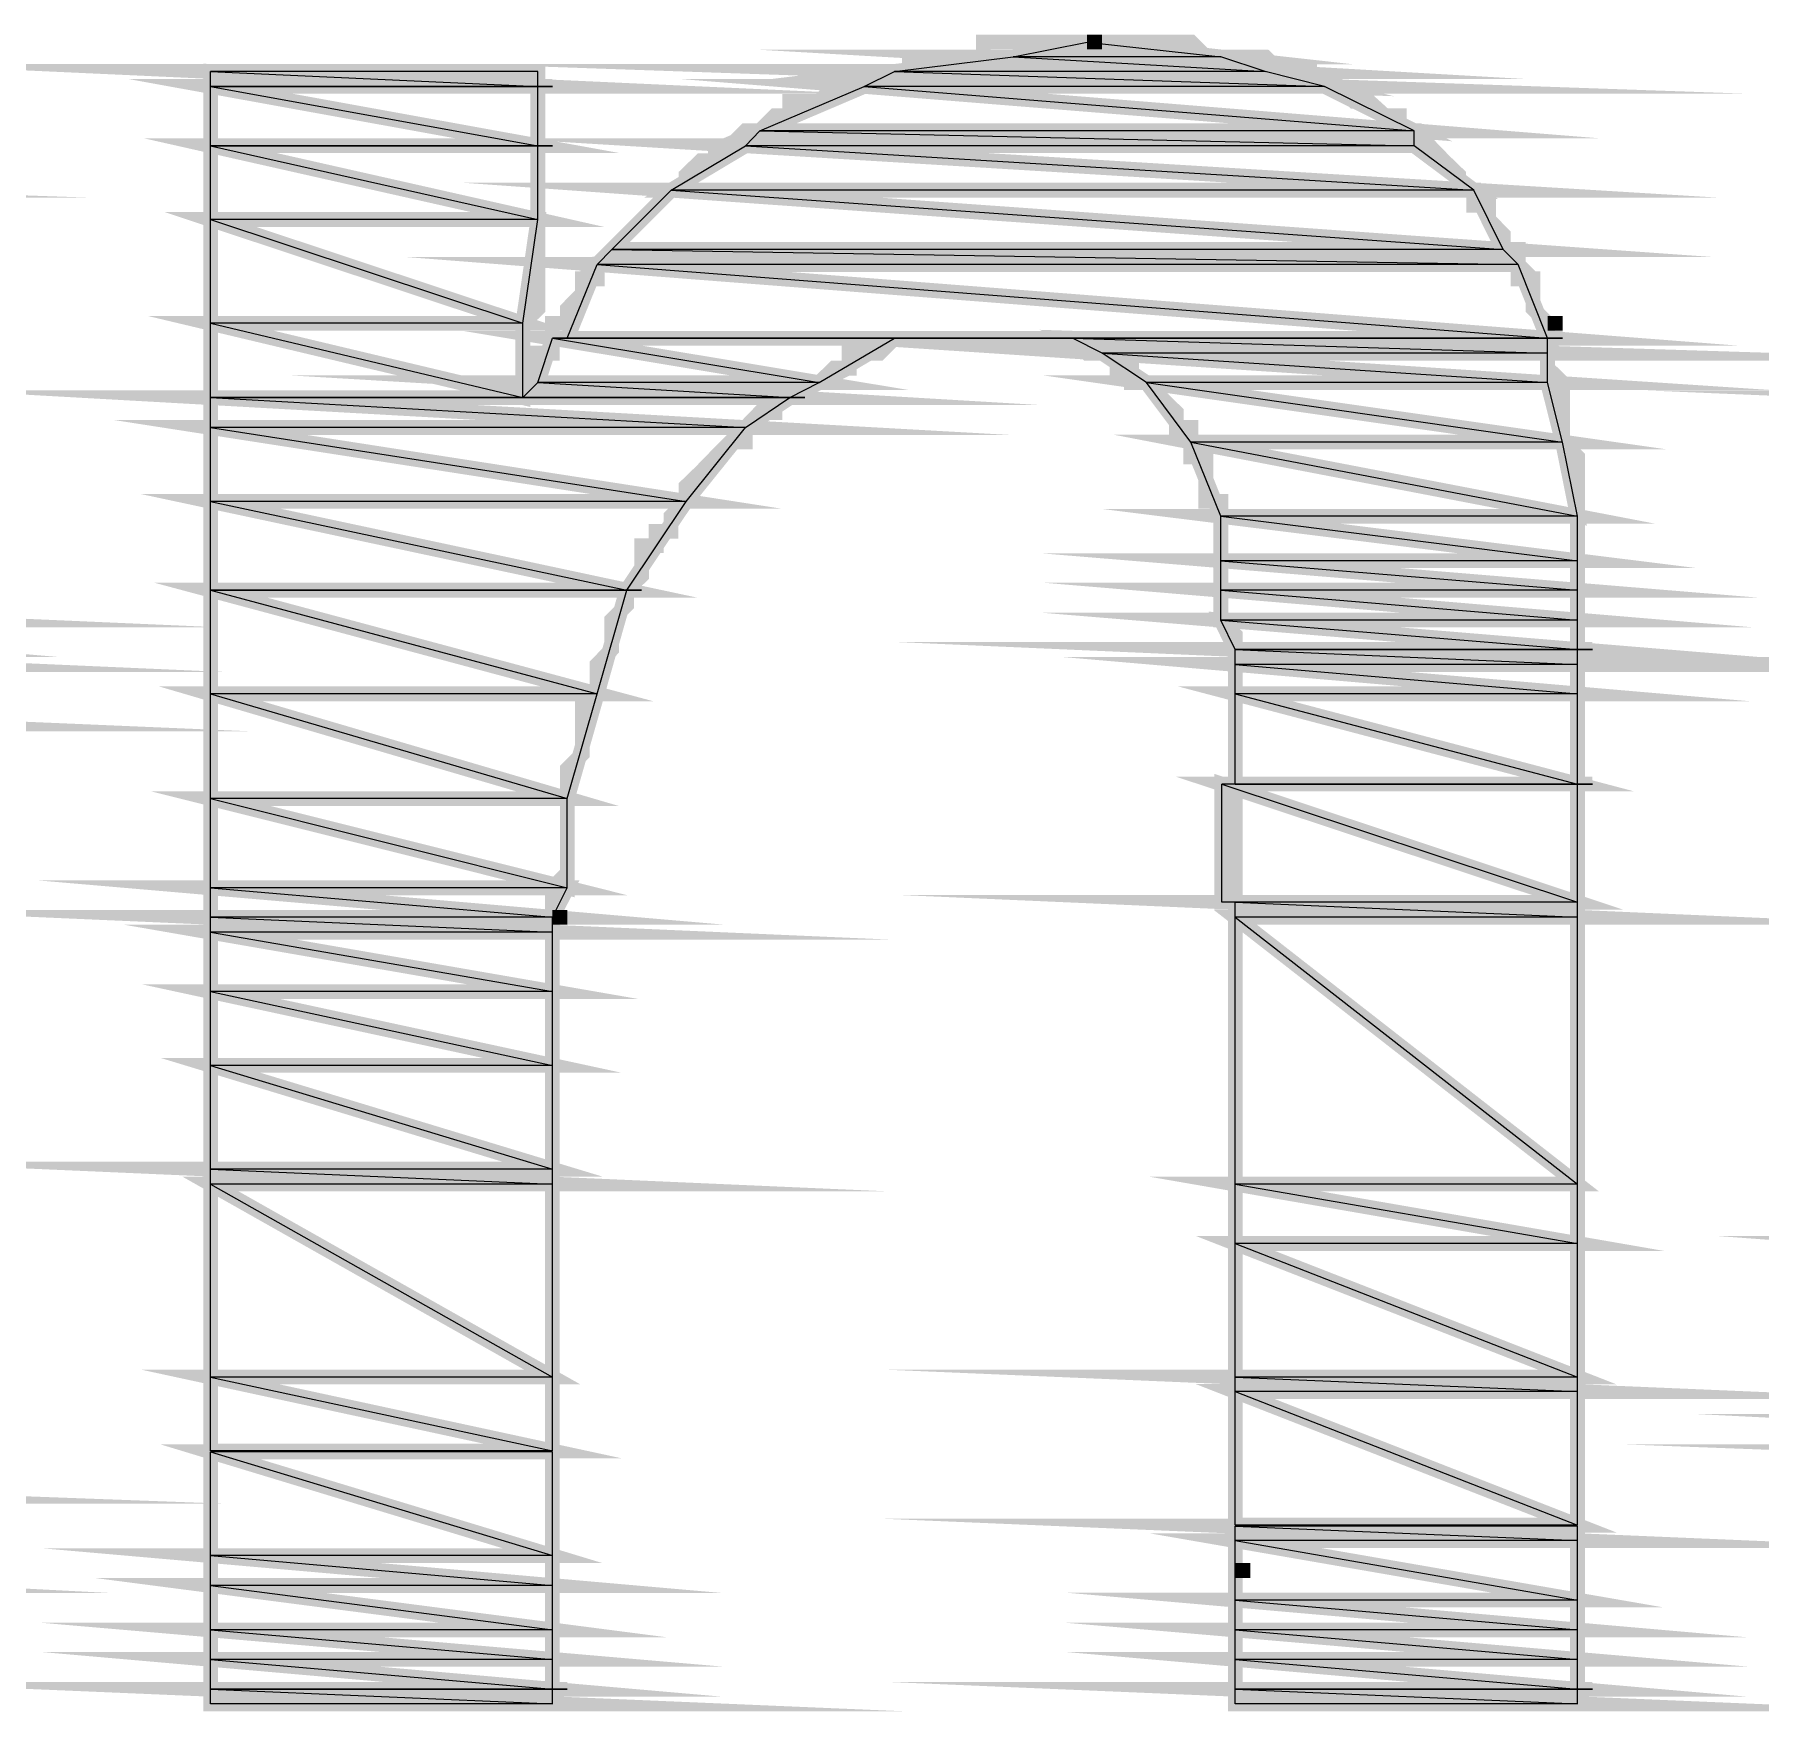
# Model space of a CAD drawing. Extents: x 0 to 210, y 0 to 297.
# Drawn here: x 19.939 to 24.867, y 17.351 to 22.14 of the extents above; entities that cross this region are included whole.
import ezdxf

# ---------------------------------------------------------------- set-up
doc = ezdxf.new("R2010")
doc.units = 0
doc.header["$MEASUREMENT"] = 0
doc.layers.add('C00-A5-DD', color=132, linetype='Continuous')

msp = doc.modelspace()

# ---------------------------------------------------------------- linework, layer by layer
at = {"layer": 'C00-A5-DD', "const_width": 0.04233}
for points in [[(22.9443, 22.1189), (22.903, 22.1189), (22.8603, 22.1189), (22.8176, 22.1189), (22.7748, 22.1189), (22.7335, 22.1189), (22.6908, 22.1189), (22.6481, 22.1189), (22.6481, 22.0762), (22.6053, 22.0762), (22.564, 22.0762), (22.5213, 22.0762), (22.4786, 22.0762), (22.4372, 22.0762), (22.4372, 22.0348), (22.3945, 22.0348), (22.3518, 22.0348), (22.3077, 22.0348), (22.3077, 21.9921), (22.265, 21.9921), (22.2222, 21.9921), (22.1795, 21.9494), (22.1382, 21.9494), (22.0955, 21.9494), (22.0955, 21.9081), (22.0527, 21.9081), (22.01, 21.8653), (21.9687, 21.8653), (21.926, 21.8226), (21.8833, 21.8226), (21.8833, 21.7799), (21.8419, 21.7799), (21.7992, 21.7386), (21.7992, 21.6958), (21.7565, 21.6958), (21.7138, 21.6531), (21.6724, 21.6118), (21.6297, 21.569), (21.587, 21.5263), (21.587, 21.4836), (21.5456, 21.4836), (21.5456, 21.4423), (21.5029, 21.4423), (21.5029, 21.3996), (21.4602, 21.3568), (21.4602, 21.3155), (21.4175, 21.3155), (21.4175, 21.2728), (21.4175, 21.2301), (21.3761, 21.2301), (21.3761, 21.1873), (21.3334, 21.146), (21.3334, 21.1033), (21.3334, 21.146), (21.3334, 21.1873), (21.3334, 21.2301), (21.3334, 21.2728), (21.3334, 21.3155), (21.3761, 21.3568), (21.3761, 21.3996), (21.3761, 21.4836), (21.3761, 21.5263), (21.3761, 21.569), (21.3761, 21.6118), (21.3761, 21.6531), (21.3761, 21.7386), (21.3761, 21.7799), (21.3761, 21.8226), (21.3761, 21.8653), (21.3761, 21.9081), (21.3761, 21.9494), (21.3761, 21.9921), (21.3761, 22.0348), (21.3334, 22.0348), (21.2907, 22.0348), (21.2494, 22.0348), (21.2066, 22.0348), (21.1639, 22.0348), (21.1212, 22.0348), (21.0798, 22.0348), (21.0371, 22.0348), (20.9944, 22.0348), (20.8221, 22.0348), (20.7808, 22.0348), (20.7381, 22.0348), (20.6954, 22.0348), (20.654, 22.0348), (20.6113, 22.0348), (20.5686, 22.0348), (20.5259, 22.0348), (20.4845, 22.0348), (20.4418, 22.0348), (20.4418, 21.9921), (20.4418, 21.9494), (20.4418, 21.9081), (20.4418, 21.8653), (20.4418, 21.8226), (20.4418, 21.7799), (20.4418, 21.7386), (20.4418, 21.6958), (20.4418, 21.6531), (20.4418, 21.6118), (20.4418, 21.569), (20.4418, 21.5263), (20.4418, 21.4836), (20.4418, 21.4423), (20.4418, 21.3996), (20.4418, 21.3568), (20.4418, 21.3155), (20.4418, 21.2728), (20.4418, 21.2301), (20.4418, 21.1873), (20.4418, 21.146), (20.4418, 21.1033), (20.4418, 21.0606), (20.4418, 21.0178), (20.4418, 20.9765), (20.4418, 20.9338), (20.4418, 20.8911), (20.4418, 20.8497), (20.4418, 20.807), (20.4418, 20.7643), (20.4418, 20.7216), (20.4418, 20.6802)], [(22.9443, 22.1189), (22.9871, 22.1189)], [(24.259, 21.3155), (24.2176, 21.3568), (24.2176, 21.3996), (24.2176, 21.4423), (24.1749, 21.4423), (24.1749, 21.4836), (24.1749, 21.5263), (24.1322, 21.5263), (24.1322, 21.569), (24.0909, 21.6118), (24.0909, 21.6531), (24.0482, 21.6531), (24.0482, 21.6958), (24.0054, 21.6958), (24.0054, 21.7386), (23.9627, 21.7799), (23.9214, 21.8226), (23.8786, 21.8226), (23.8786, 21.8653), (23.8359, 21.8653), (23.8359, 21.9081), (23.7946, 21.9081), (23.7491, 21.9494), (23.7064, 21.9494), (23.6637, 21.9921), (23.6223, 21.9921), (23.5796, 21.9921), (23.5796, 22.0348), (23.5369, 22.0348), (23.4956, 22.0348), (23.4528, 22.0762), (23.4101, 22.0762), (23.3674, 22.0762), (23.3261, 22.0762), (23.2833, 22.0762), (23.2406, 22.1189), (23.1993, 22.1189), (23.1565, 22.1189), (23.1138, 22.1189), (23.0711, 22.1189), (23.0298, 22.1189), (22.9871, 22.1189), (22.9443, 22.1189)], [(21.4175, 19.6191), (21.4175, 19.6619), (21.4175, 19.7032), (21.4602, 19.7459), (21.4602, 19.7886), (21.4602, 19.83), (21.4602, 19.8727), (21.4602, 19.9154), (21.4602, 19.9581), (21.4602, 19.9995), (21.4602, 20.0422), (21.5029, 20.0849), (21.5029, 20.1263), (21.5029, 20.1717), (21.5029, 20.2144), (21.5029, 20.2572), (21.5456, 20.2572), (21.5456, 20.2985), (21.5456, 20.3412), (21.587, 20.384), (21.587, 20.4253), (21.587, 20.468), (21.6297, 20.5107), (21.6297, 20.5534), (21.6724, 20.5948), (21.6724, 20.6375), (21.6724, 20.6802), (21.7138, 20.6802), (21.7138, 20.7216), (21.7565, 20.7216), (21.7565, 20.7643), (21.7992, 20.807), (21.7992, 20.8497), (21.8419, 20.8911), (21.8833, 20.9338), (21.926, 20.9765), (21.9687, 20.9765), (21.9687, 21.0178), (22.01, 21.0606), (22.0527, 21.0606), (22.0527, 21.1033), (22.0955, 21.1033), (22.0955, 21.146), (22.1382, 21.146), (22.1795, 21.146), (22.2222, 21.1873), (22.265, 21.1873), (22.265, 21.2301), (22.3077, 21.2301), (22.3518, 21.2301), (22.3945, 21.2728), (22.4372, 21.2728), (22.4786, 21.2728), (22.5213, 21.2728), (22.564, 21.2728), (22.6053, 21.2728), (22.6481, 21.2728), (22.6908, 21.2728), (22.7335, 21.2728), (22.7748, 21.2728), (22.8176, 21.2728), (22.8603, 21.2728), (22.903, 21.2728), (22.9443, 21.2301), (22.9871, 21.2301), (23.0298, 21.2301), (23.0298, 21.1873), (23.0711, 21.1873), (23.0711, 21.146), (23.1138, 21.146), (23.1565, 21.1033), (23.1993, 21.0606), (23.1993, 21.0178), (23.2406, 21.0178), (23.2406, 20.9765), (23.2406, 20.9338), (23.2833, 20.9338), (23.2833, 20.8911), (23.2833, 20.8497), (23.2833, 20.807), (23.3261, 20.807), (23.3261, 20.7643), (23.3261, 20.7216), (23.3261, 20.6802), (23.3261, 20.6375), (23.3261, 20.5948), (23.3261, 20.5534), (23.3261, 20.5107), (23.3261, 20.468), (23.3674, 20.4253), (23.3674, 20.384), (23.3674, 20.3412), (23.3674, 20.2985), (23.3674, 20.2572), (23.3674, 20.2144), (23.3674, 20.1717), (23.3674, 20.1263), (23.3674, 20.0849), (23.3674, 20.0422), (23.3674, 19.9995), (23.3674, 19.9581), (23.3674, 19.9154), (23.3674, 19.8727), (23.3674, 19.83), (23.3674, 19.7886), (23.3674, 19.7459), (23.3674, 19.7032), (23.3674, 19.6619), (23.3674, 19.6191), (23.3674, 19.5337), (23.3674, 19.4923), (23.3674, 19.4496), (23.3674, 19.4069), (23.3674, 19.3228), (23.3674, 19.2801), (23.3674, 19.2374), (23.3674, 19.1534), (23.3674, 19.1106), (23.3674, 18.9839), (23.3674, 18.8998), (23.3674, 18.7716), (23.3674, 18.6449), (23.3674, 18.6035), (23.3674, 18.5608), (23.3674, 18.4754), (23.3674, 18.434), (23.3674, 18.3913), (23.3674, 18.3486), (23.3674, 18.2645), (23.3674, 18.2218), (23.3674, 18.1791), (23.3674, 18.1378), (23.3674, 18.0923), (23.3674, 18.0496), (23.3674, 18.0082), (23.3674, 17.9655), (23.3674, 17.9228), (23.3674, 17.88), (23.3674, 17.8387), (23.3674, 17.796), (23.3674, 17.7533)], [(23.3674, 17.7533), (23.3674, 17.7105), (23.3674, 17.6692), (23.3674, 17.6265), (23.3674, 17.5838), (23.3674, 17.5424), (23.3674, 17.4997), (23.3674, 17.457), (23.3674, 17.4143), (23.3674, 17.3729), (23.4101, 17.3729), (23.4528, 17.3729), (23.4956, 17.3729), (23.5369, 17.3729), (23.5796, 17.3729), (23.6223, 17.3729), (23.6637, 17.3729), (23.7064, 17.3729), (23.7491, 17.3729), (23.7946, 17.3729), (23.8786, 17.3729), (23.9214, 17.3729), (23.9627, 17.3729), (24.0054, 17.3729), (24.0482, 17.3729), (24.0909, 17.3729), (24.1322, 17.3729), (24.1749, 17.3729), (24.2176, 17.3729), (24.259, 17.3729), (24.3017, 17.3729), (24.3444, 17.3729), (24.3444, 17.4143), (24.3444, 17.457), (24.3444, 17.4997), (24.3444, 17.5424), (24.3444, 17.5838), (24.3444, 17.6265), (24.3444, 17.6692), (24.3444, 17.7105), (24.3444, 17.7533), (24.3444, 17.796), (24.3444, 17.8387), (24.3444, 17.88), (24.3444, 17.9228), (24.3444, 17.9655), (24.3444, 18.0082), (24.3444, 18.0496), (24.3444, 18.0923), (24.3444, 18.1378), (24.3444, 18.1791), (24.3444, 18.2218), (24.3444, 18.3059), (24.3444, 18.3486), (24.3444, 18.3913), (24.3444, 18.4754), (24.3444, 18.5181), (24.3444, 18.6035), (24.3444, 18.6449), (24.3444, 18.6876), (24.3444, 18.7716), (24.3444, 18.8998), (24.3444, 19.1534), (24.3444, 19.2801), (24.3444, 19.3228), (24.3444, 19.3642), (24.3444, 19.4496), (24.3444, 19.4923), (24.3444, 19.5764), (24.3444, 19.6191), (24.3444, 19.6619), (24.3444, 19.7459), (24.3444, 19.7886), (24.3444, 19.83), (24.3444, 19.8727), (24.3444, 19.9154), (24.3444, 19.9581), (24.3444, 19.9995), (24.3444, 20.0422), (24.3444, 20.0849), (24.3444, 20.1263), (24.3444, 20.1717), (24.3444, 20.2144), (24.3444, 20.2572), (24.3444, 20.2985), (24.3444, 20.3412), (24.3444, 20.384), (24.3444, 20.4253), (24.3444, 20.468), (24.3444, 20.5107), (24.3444, 20.5534), (24.3444, 20.5948), (24.3444, 20.6375), (24.3444, 20.6802), (24.3444, 20.7216), (24.3444, 20.7643), (24.3444, 20.807), (24.3444, 20.8497), (24.3444, 20.8911), (24.3444, 20.9338), (24.3017, 20.9765), (24.3017, 21.0178), (24.3017, 21.0606), (24.3017, 21.1033), (24.3017, 21.146), (24.259, 21.1873), (24.259, 21.2301), (24.259, 21.2728), (24.259, 21.3155)], [(24.259, 21.3155), (24.3017, 21.3155)], [(20.4418, 20.6802), (20.4418, 20.6375), (20.4418, 20.5948), (20.4418, 20.5534), (20.4418, 20.5107), (20.4418, 20.4253), (20.4418, 20.3412), (20.4418, 20.2572), (20.4418, 20.1717), (20.4418, 20.0849), (20.4418, 19.9995), (20.4418, 19.9154), (20.4418, 19.7459), (20.4418, 19.5764), (20.4418, 19.4923), (20.4418, 19.4069), (20.4418, 19.2801), (20.4418, 19.1961), (20.4418, 19.1106), (20.4418, 19.0266), (20.4418, 18.9411), (20.4418, 18.8571), (20.4418, 18.8143), (20.4418, 18.7716), (20.4418, 18.7303), (20.4418, 18.6876), (20.4418, 18.6449), (20.4418, 18.6035), (20.4418, 18.5608), (20.4418, 18.5181), (20.4418, 18.4754), (20.4418, 18.434), (20.4418, 18.3913), (20.4418, 18.3486), (20.4418, 18.3059), (20.4418, 18.2645), (20.4418, 18.2218), (20.4418, 18.1791), (20.4418, 18.1378), (20.4418, 18.0923), (20.4418, 18.0496), (20.4418, 18.0082), (20.4418, 17.9655), (20.4418, 17.9228), (20.4418, 17.88), (20.4418, 17.8387), (20.4418, 17.796), (20.4418, 17.7533), (20.4418, 17.7105), (20.4418, 17.6692), (20.4418, 17.6265), (20.4418, 17.5838), (20.4418, 17.5424), (20.4418, 17.4997), (20.4418, 17.457), (20.4418, 17.4143), (20.4418, 17.3729), (20.4845, 17.3729), (20.5259, 17.3729), (20.5686, 17.3729), (20.6113, 17.3729), (20.654, 17.3729), (20.6954, 17.3729), (20.7381, 17.3729), (20.7808, 17.3729), (20.8221, 17.3729), (20.8649, 17.3729), (20.9103, 17.3729), (20.9944, 17.3729), (21.0371, 17.3729), (21.0798, 17.3729), (21.1212, 17.3729), (21.1639, 17.3729), (21.2066, 17.3729), (21.2494, 17.3729), (21.2907, 17.3729), (21.3334, 17.3729), (21.3761, 17.3729), (21.4175, 17.3729), (21.4175, 17.4143), (21.4175, 17.457), (21.4175, 17.4997), (21.4175, 17.5424), (21.4175, 17.5838), (21.4175, 17.6265), (21.4175, 17.6692), (21.4175, 17.7105), (21.4175, 17.7533), (21.4175, 17.796), (21.4175, 17.8387), (21.4175, 17.88), (21.4175, 17.9228), (21.4175, 17.9655), (21.4175, 18.0082), (21.4175, 18.0496), (21.4175, 18.0923), (21.4175, 18.1378), (21.4175, 18.1791), (21.4175, 18.2218), (21.4175, 18.2645), (21.4175, 18.3059), (21.4175, 18.3486), (21.4175, 18.434), (21.4175, 18.5181), (21.4175, 18.6035), (21.4175, 18.6876), (21.4175, 18.7303), (21.4175, 18.7716), (21.4175, 18.8143), (21.4175, 18.8571), (21.4175, 18.8998), (21.4175, 18.9411), (21.4175, 18.9839), (21.4175, 19.0266), (21.4175, 19.0679), (21.4175, 19.1106), (21.4175, 19.1534), (21.4175, 19.1961), (21.4175, 19.2374), (21.4175, 19.2801), (21.4175, 19.3228), (21.4175, 19.3642), (21.4175, 19.4069), (21.4175, 19.4496), (21.4175, 19.4923), (21.4175, 19.5337), (21.4175, 19.5764), (21.4175, 19.6191)], [(21.4175, 19.6191), (21.4602, 19.6191)], [(23.3674, 17.7533), (23.4101, 17.7533)]]:
    msp.add_lwpolyline(points, dxfattribs=at)
for points in [[(22.9443, 22.1189), (23.3261, 22.0762), (22.7335, 22.0762), (22.9443, 22.1189)], [(23.3261, 22.0762), (22.7335, 22.0762), (23.4528, 22.0348), (23.3261, 22.0762)], [(22.7335, 22.0762), (23.4528, 22.0348), (22.3945, 22.0348), (22.7335, 22.0762)], [(21.3761, 22.0348), (20.4418, 22.0348), (21.3761, 21.9921), (21.3761, 22.0348)], [(20.4418, 22.0348), (21.3761, 21.9921), (20.4418, 21.9921), (20.4418, 22.0348)], [(23.4528, 22.0348), (22.3945, 22.0348), (23.6223, 21.9921), (23.4528, 22.0348)], [(22.3945, 22.0348), (23.6223, 21.9921), (22.3077, 21.9921), (22.3945, 22.0348)], [(21.3761, 21.9921), (20.4418, 21.9921), (21.3761, 21.8226), (21.3761, 21.9921)], [(20.4418, 21.9921), (21.3761, 21.8226), (20.4418, 21.8226), (20.4418, 21.9921)], [(21.3761, 21.9921), (20.4418, 21.9921), (21.3761, 21.9921)], [(20.4418, 21.9921), (21.3761, 21.9921), (21.4175, 21.9921), (20.4418, 21.9921)], [(23.6223, 21.9921), (22.3077, 21.9921), (23.8786, 21.8653), (23.6223, 21.9921)], [(22.3077, 21.9921), (23.8786, 21.8653), (22.01, 21.8653), (22.3077, 21.9921)], [(22.01, 21.8653), (23.8786, 21.8226), (21.9687, 21.8226), (22.01, 21.8653)], [(23.8786, 21.8653), (22.01, 21.8653), (23.8786, 21.8226), (23.8786, 21.8653)], [(21.3761, 21.8226), (20.4418, 21.8226), (21.3761, 21.6118), (21.3761, 21.8226)], [(20.4418, 21.8226), (21.3761, 21.6118), (20.4418, 21.6118), (20.4418, 21.8226)], [(21.3761, 21.8226), (20.4418, 21.8226), (21.3761, 21.8226)], [(20.4418, 21.8226), (21.3761, 21.8226), (21.4175, 21.8226), (20.4418, 21.8226)], [(23.8786, 21.8226), (21.9687, 21.8226), (24.0482, 21.6958), (23.8786, 21.8226)], [(21.9687, 21.8226), (24.0482, 21.6958), (21.7565, 21.6958), (21.9687, 21.8226)], [(16.4538, 21.7799), (18.8722, 21.6958), (16.3697, 21.6958), (16.4538, 21.7799)], [(24.0482, 21.6958), (21.7565, 21.6958), (24.1322, 21.5263), (24.0482, 21.6958)], [(21.7565, 21.6958), (24.1322, 21.5263), (21.587, 21.5263), (21.7565, 21.6958)], [(20.4418, 21.6118), (21.3334, 21.3155), (20.4418, 21.3155), (20.4418, 21.6118)], [(21.3761, 21.6118), (20.4418, 21.6118), (21.3334, 21.3155), (21.3761, 21.6118)], [(21.587, 21.5263), (24.1749, 21.4836), (21.5456, 21.4836), (21.587, 21.5263)], [(24.1322, 21.5263), (21.587, 21.5263), (24.1749, 21.4836), (24.1322, 21.5263)], [(28.7555, 21.5263), (25.8713, 21.5263), (28.8396, 21.4423), (28.7555, 21.5263)], [(24.1749, 21.4836), (21.5456, 21.4836), (24.259, 21.2728), (24.1749, 21.4836)], [(21.5456, 21.4836), (24.259, 21.2728), (21.4602, 21.2728), (21.5456, 21.4836)], [(20.4418, 21.3155), (21.3334, 21.1033), (20.4418, 21.1033), (20.4418, 21.3155)], [(21.3334, 21.3155), (20.4418, 21.3155), (21.3334, 21.1033), (21.3334, 21.3155)], [(22.3945, 21.2728), (21.4175, 21.2728), (22.1795, 21.146), (22.3945, 21.2728)], [(21.4175, 21.2728), (22.1795, 21.146), (21.3761, 21.146), (21.4175, 21.2728)], [(21.4602, 21.2728), (22.3945, 21.2728), (21.4175, 21.2728), (21.4602, 21.2728)], [(22.6481, 21.2728), (21.4602, 21.2728), (22.3945, 21.2728), (22.6481, 21.2728)], [(24.259, 21.2728), (22.903, 21.2728), (24.259, 21.2301), (24.259, 21.2728)], [(24.259, 21.2728), (22.6481, 21.2728), (24.259, 21.2728)], [(22.6481, 21.2728), (24.259, 21.2728), (22.903, 21.2728), (22.6481, 21.2728)], [(22.903, 21.2728), (24.259, 21.2301), (22.9871, 21.2301), (22.903, 21.2728)], [(22.903, 21.2728), (24.259, 21.2728), (24.3017, 21.2728), (22.903, 21.2728)], [(24.259, 21.2728), (24.3017, 21.2728), (22.903, 21.2728), (24.259, 21.2728)], [(24.259, 21.2301), (22.9871, 21.2301), (24.259, 21.146), (24.259, 21.2301)], [(22.9871, 21.2301), (24.259, 21.146), (23.1138, 21.146), (22.9871, 21.2301)], [(22.1795, 21.146), (21.3761, 21.146), (22.0955, 21.1033), (22.1795, 21.146)], [(21.3761, 21.146), (22.0955, 21.1033), (21.3334, 21.1033), (21.3761, 21.146)], [(24.259, 21.146), (23.1138, 21.146), (24.3017, 20.9765), (24.259, 21.146)], [(23.1138, 21.146), (24.3017, 20.9765), (23.2406, 20.9765), (23.1138, 21.146)], [(22.0955, 21.1033), (20.4418, 21.1033), (21.9687, 21.0178), (22.0955, 21.1033)], [(20.4418, 21.1033), (21.9687, 21.0178), (20.4418, 21.0178), (20.4418, 21.1033)], [(20.4418, 21.1033), (21.3334, 21.1033), (21.3761, 21.1033), (20.4418, 21.1033)], [(21.3334, 21.1033), (21.3761, 21.1033), (20.4418, 21.1033), (21.3334, 21.1033)], [(21.3334, 21.1033), (22.0955, 21.1033), (22.1382, 21.1033), (21.3334, 21.1033)], [(22.0955, 21.1033), (22.1382, 21.1033), (21.3334, 21.1033), (22.0955, 21.1033)], [(26.5906, 21.1033), (25.5323, 21.1033), (26.5479, 21.0606), (26.5906, 21.1033)], [(20.4418, 21.0178), (21.7992, 20.807), (20.4418, 20.807), (20.4418, 21.0178)], [(21.9687, 21.0178), (20.4418, 21.0178), (21.7992, 20.807), (21.9687, 21.0178)], [(24.3017, 20.9765), (23.2406, 20.9765), (24.3444, 20.7643), (24.3017, 20.9765)], [(23.2406, 20.9765), (24.3444, 20.7643), (23.3261, 20.7643), (23.2406, 20.9765)], [(21.7992, 20.807), (20.4418, 20.807), (21.6297, 20.5534), (21.7992, 20.807)], [(20.4418, 20.807), (21.6297, 20.5534), (20.4418, 20.5534), (20.4418, 20.807)], [(24.3444, 20.7643), (23.3261, 20.7643), (24.3444, 20.6375), (24.3444, 20.7643)], [(23.3261, 20.7643), (24.3444, 20.6375), (23.3261, 20.6375), (23.3261, 20.7643)], [(24.3444, 20.6375), (23.3261, 20.6375), (24.3444, 20.5534), (24.3444, 20.6375)], [(23.3261, 20.6375), (24.3444, 20.5534), (23.3261, 20.5534), (23.3261, 20.6375)], [(21.6297, 20.5534), (20.4418, 20.5534), (21.5456, 20.2572), (21.6297, 20.5534)], [(20.4418, 20.5534), (21.5456, 20.2572), (20.4418, 20.2572), (20.4418, 20.5534)], [(21.6297, 20.5534), (20.4418, 20.5534), (21.6297, 20.5534)], [(20.4418, 20.5534), (21.6297, 20.5534), (21.6724, 20.5534), (20.4418, 20.5534)], [(24.3444, 20.5534), (23.3261, 20.5534), (24.3444, 20.468), (24.3444, 20.5534)], [(23.3261, 20.5534), (24.3444, 20.468), (23.3261, 20.468), (23.3261, 20.5534)], [(18.5346, 20.5107), (19.5103, 20.468), (18.5346, 20.468), (18.5346, 20.5107)], [(18.5346, 20.468), (19.5103, 20.384), (18.5346, 20.384), (18.5346, 20.468)], [(24.3444, 20.468), (23.3261, 20.468), (24.3444, 20.384), (24.3444, 20.468)], [(23.3261, 20.468), (24.3444, 20.384), (23.3674, 20.384), (23.3261, 20.468)], [(18.5346, 20.384), (19.5103, 20.3412), (18.5346, 20.3412), (18.5346, 20.384)], [(24.3444, 20.384), (23.3674, 20.384), (24.3444, 20.3412), (24.3444, 20.384)], [(23.3674, 20.384), (24.3444, 20.3412), (23.3674, 20.3412), (23.3674, 20.384)], [(24.3444, 20.384), (23.3674, 20.384), (24.3444, 20.384)], [(23.3674, 20.384), (24.3444, 20.384), (24.3871, 20.384), (23.3674, 20.384)], [(15.5649, 20.3412), (19.553, 20.1717), (15.5236, 20.1717), (15.5649, 20.3412)], [(24.3444, 20.3412), (23.3674, 20.3412), (24.3444, 20.2572), (24.3444, 20.3412)], [(23.3674, 20.3412), (24.3444, 20.2572), (23.3674, 20.2572), (23.3674, 20.3412)], [(29.2199, 20.3412), (25.2788, 20.3412), (29.2199, 20.1717), (29.2199, 20.3412)], [(21.5456, 20.2572), (20.4418, 20.2572), (21.4602, 19.9581), (21.5456, 20.2572)], [(20.4418, 20.2572), (21.4602, 19.9581), (20.4418, 19.9581), (20.4418, 20.2572)], [(24.3444, 20.2572), (23.3674, 20.2572), (24.3444, 19.9995), (24.3444, 20.2572)], [(23.3674, 20.2572), (24.3444, 19.9995), (23.3674, 19.9995), (23.3674, 20.2572)], [(24.3444, 19.9995), (23.3288, 19.9995), (24.3444, 19.6619), (24.3444, 19.9995)], [(23.3288, 19.9995), (24.3444, 19.6619), (23.3288, 19.6619), (23.3288, 19.9995)], [(24.3444, 19.9995), (23.3674, 19.9995), (24.3444, 19.9995)], [(23.3674, 19.9995), (24.3444, 19.9995), (24.3871, 19.9995), (23.3674, 19.9995)], [(21.4602, 19.9581), (20.4418, 19.9581), (21.4602, 19.7032), (21.4602, 19.9581)], [(20.4418, 19.9581), (21.4602, 19.7032), (20.4418, 19.7032), (20.4418, 19.9581)], [(21.4602, 19.7032), (20.4418, 19.7032), (21.4175, 19.6191), (21.4602, 19.7032)], [(20.4418, 19.7032), (21.4175, 19.6191), (20.4418, 19.6191), (20.4418, 19.7032)], [(24.3444, 19.6619), (23.3674, 19.6619), (24.3444, 19.6191), (24.3444, 19.6619)], [(23.3674, 19.6619), (24.3444, 19.6191), (23.3674, 19.6191), (23.3674, 19.6619)], [(23.3674, 19.6191), (24.3444, 18.8571), (23.3674, 18.8571), (23.3674, 19.6191)], [(21.4175, 19.6191), (20.4418, 19.6191), (21.4175, 19.5764), (21.4175, 19.6191)], [(20.4418, 19.6191), (21.4175, 19.5764), (20.4418, 19.5764), (20.4418, 19.6191)], [(24.3444, 19.6191), (23.3674, 19.6191), (24.3444, 18.8571), (24.3444, 19.6191)], [(21.4175, 19.5764), (20.4418, 19.5764), (21.4175, 19.4069), (21.4175, 19.5764)], [(20.4418, 19.5764), (21.4175, 19.4069), (20.4418, 19.4069), (20.4418, 19.5764)], [(21.4175, 19.4069), (20.4418, 19.4069), (21.4175, 19.1961), (21.4175, 19.4069)], [(20.4418, 19.4069), (21.4175, 19.1961), (20.4418, 19.1961), (20.4418, 19.4069)], [(20.4418, 19.1961), (21.4175, 18.8998), (20.4418, 18.8998), (20.4418, 19.1961)], [(21.4175, 19.1961), (20.4418, 19.1961), (21.4175, 18.8998), (21.4175, 19.1961)], [(21.4175, 18.8998), (20.4418, 18.8998), (21.4175, 18.8571), (21.4175, 18.8998)], [(21.4175, 18.8571), (20.4418, 18.8571), (21.4175, 18.3059), (21.4175, 18.8571)], [(20.4418, 18.8998), (21.4175, 18.8571), (20.4418, 18.8571), (20.4418, 18.8998)], [(20.4418, 18.8571), (21.4175, 18.3059), (20.4418, 18.3059), (20.4418, 18.8571)], [(24.3444, 18.8571), (23.3674, 18.8571), (24.3444, 18.6876), (24.3444, 18.8571)], [(23.3674, 18.8571), (24.3444, 18.6876), (23.3674, 18.6876), (23.3674, 18.8571)], [(24.3444, 18.6876), (23.3674, 18.6876), (24.3444, 18.3059), (24.3444, 18.6876)], [(23.3674, 18.6876), (24.3444, 18.3059), (23.3674, 18.3059), (23.3674, 18.6876)], [(26.4211, 18.6876), (25.3201, 18.6876), (26.4638, 18.6035), (26.4211, 18.6876)], [(20.4418, 18.3059), (21.4175, 18.095), (20.4418, 18.095), (20.4418, 18.3059)], [(21.4175, 18.3059), (20.4418, 18.3059), (21.4175, 18.095), (21.4175, 18.3059)], [(24.3444, 18.3059), (23.3674, 18.3059), (24.3444, 18.2645), (24.3444, 18.3059)], [(24.3444, 18.2645), (23.3674, 18.2645), (24.3444, 17.8828), (24.3444, 18.2645)], [(23.3674, 18.3059), (24.3444, 18.2645), (23.3674, 18.2645), (23.3674, 18.3059)], [(23.3674, 18.2645), (24.3444, 17.8828), (23.3674, 17.8828), (23.3674, 18.2645)], [(26.9737, 18.1791), (25.5323, 18.1791), (27.27, 18.0923), (26.9737, 18.1791)], [(15.9039, 18.0923), (19.338, 17.9655), (15.9894, 17.9655), (15.9039, 18.0923)], [(21.4175, 18.0923), (20.4418, 18.0923), (21.4175, 17.796), (21.4175, 18.0923)], [(20.4418, 18.0923), (21.4175, 17.796), (20.4418, 17.796), (20.4418, 18.0923)], [(29.0091, 18.0923), (25.6164, 18.0923), (29.0091, 17.9655), (29.0091, 18.0923)], [(16.0734, 17.88), (19.338, 17.7105), (16.2857, 17.7105), (16.0734, 17.88)], [(24.3444, 17.88), (23.3674, 17.88), (24.3444, 17.8387), (24.3444, 17.88)], [(23.3674, 17.88), (24.3444, 17.8387), (23.3674, 17.8387), (23.3674, 17.88)], [(24.3444, 17.8387), (23.3674, 17.8387), (24.3444, 17.6692), (24.3444, 17.8387)], [(23.3674, 17.8387), (24.3444, 17.6692), (23.3674, 17.6692), (23.3674, 17.8387)], [(21.4175, 17.796), (20.4418, 17.796), (21.4175, 17.7105), (21.4175, 17.796)], [(20.4418, 17.796), (21.4175, 17.7105), (20.4418, 17.7105), (20.4418, 17.796)], [(21.4175, 17.7105), (20.4418, 17.7105), (21.4175, 17.5838), (21.4175, 17.7105)], [(20.4418, 17.7105), (21.4175, 17.5838), (20.4418, 17.5838), (20.4418, 17.7105)], [(23.3674, 17.6692), (24.3444, 17.5838), (23.3674, 17.5838), (23.3674, 17.6692)], [(24.3444, 17.6692), (23.3674, 17.6692), (24.3444, 17.5838), (24.3444, 17.6692)], [(21.4175, 17.5838), (20.4418, 17.5838), (21.4175, 17.4997), (21.4175, 17.5838)], [(20.4418, 17.5838), (21.4175, 17.4997), (20.4418, 17.4997), (20.4418, 17.5838)], [(24.3444, 17.5838), (23.3674, 17.5838), (24.3444, 17.4997), (24.3444, 17.5838)], [(23.3674, 17.5838), (24.3444, 17.4997), (23.3674, 17.4997), (23.3674, 17.5838)], [(21.4175, 17.4997), (20.4418, 17.4997), (21.4175, 17.4143), (21.4175, 17.4997)], [(20.4418, 17.4997), (21.4175, 17.4143), (20.4418, 17.4143), (20.4418, 17.4997)], [(24.3444, 17.4997), (23.3674, 17.4997), (24.3444, 17.4143), (24.3444, 17.4997)], [(23.3674, 17.4997), (24.3444, 17.4143), (23.3674, 17.4143), (23.3674, 17.4997)], [(21.4175, 17.4143), (20.4418, 17.4143), (21.4175, 17.3729), (21.4175, 17.4143)], [(20.4418, 17.4143), (21.4175, 17.3729), (20.4418, 17.3729), (20.4418, 17.4143)], [(20.4418, 17.4143), (21.4175, 17.4143), (21.4602, 17.4143), (20.4418, 17.4143)], [(21.4175, 17.4143), (21.4602, 17.4143), (20.4418, 17.4143), (21.4175, 17.4143)], [(24.3444, 17.4143), (23.3674, 17.4143), (24.3444, 17.3729), (24.3444, 17.4143)], [(23.3674, 17.4143), (24.3444, 17.3729), (23.3674, 17.3729), (23.3674, 17.4143)], [(24.3444, 17.4143), (23.3674, 17.4143), (24.3444, 17.4143)], [(23.3674, 17.4143), (24.3444, 17.4143), (24.3871, 17.4143), (23.3674, 17.4143)]]:
    msp.add_lwpolyline(points, close=True, dxfattribs=at)
at = {"layer": 'C00-A5-DD'}
for points in [[(22.9443, 22.1189), (23.3261, 22.0762), (22.7335, 22.0762), (22.9443, 22.1189)], [(21.3761, 22.0348), (20.4418, 22.0348), (21.3761, 21.9921), (21.3761, 22.0348)], [(20.4418, 22.0348), (21.3761, 21.9921), (20.4418, 21.9921), (20.4418, 22.0348)], [(22.3945, 22.0348), (23.6223, 21.9921), (22.3077, 21.9921), (22.3945, 22.0348)], [(22.7335, 22.0762), (23.4528, 22.0348), (22.3945, 22.0348), (22.7335, 22.0762)], [(23.4528, 22.0348), (22.3945, 22.0348), (23.6223, 21.9921), (23.4528, 22.0348)], [(23.3261, 22.0762), (22.7335, 22.0762), (23.4528, 22.0348), (23.3261, 22.0762)], [(21.3761, 21.9921), (20.4418, 21.9921), (21.3761, 21.9921)], [(20.4418, 21.9921), (21.3761, 21.9921), (21.4175, 21.9921), (20.4418, 21.9921)], [(21.3761, 21.9921), (20.4418, 21.9921), (21.3761, 21.8226), (21.3761, 21.9921)], [(20.4418, 21.9921), (21.3761, 21.8226), (20.4418, 21.8226), (20.4418, 21.9921)], [(22.3077, 21.9921), (23.8786, 21.8653), (22.01, 21.8653), (22.3077, 21.9921)], [(23.6223, 21.9921), (22.3077, 21.9921), (23.8786, 21.8653), (23.6223, 21.9921)], [(22.01, 21.8653), (23.8786, 21.8226), (21.9687, 21.8226), (22.01, 21.8653)], [(23.8786, 21.8653), (22.01, 21.8653), (23.8786, 21.8226), (23.8786, 21.8653)], [(21.3761, 21.8226), (20.4418, 21.8226), (21.3761, 21.8226)], [(20.4418, 21.8226), (21.3761, 21.8226), (21.4175, 21.8226), (20.4418, 21.8226)], [(21.3761, 21.8226), (20.4418, 21.8226), (21.3761, 21.6118), (21.3761, 21.8226)], [(20.4418, 21.8226), (21.3761, 21.6118), (20.4418, 21.6118), (20.4418, 21.8226)], [(21.9687, 21.8226), (24.0482, 21.6958), (21.7565, 21.6958), (21.9687, 21.8226)], [(23.8786, 21.8226), (21.9687, 21.8226), (24.0482, 21.6958), (23.8786, 21.8226)], [(21.7565, 21.6958), (24.1322, 21.5263), (21.587, 21.5263), (21.7565, 21.6958)], [(24.0482, 21.6958), (21.7565, 21.6958), (24.1322, 21.5263), (24.0482, 21.6958)], [(21.3761, 21.6118), (20.4418, 21.6118), (21.3334, 21.3155), (21.3761, 21.6118)], [(20.4418, 21.6118), (21.3334, 21.3155), (20.4418, 21.3155), (20.4418, 21.6118)], [(21.587, 21.5263), (24.1749, 21.4836), (21.5456, 21.4836), (21.587, 21.5263)], [(24.1322, 21.5263), (21.587, 21.5263), (24.1749, 21.4836), (24.1322, 21.5263)], [(21.5456, 21.4836), (24.259, 21.2728), (21.4602, 21.2728), (21.5456, 21.4836)], [(24.1749, 21.4836), (21.5456, 21.4836), (24.259, 21.2728), (24.1749, 21.4836)], [(21.3334, 21.3155), (20.4418, 21.3155), (21.3334, 21.1033), (21.3334, 21.3155)], [(20.4418, 21.3155), (21.3334, 21.1033), (20.4418, 21.1033), (20.4418, 21.3155)], [(21.4175, 21.2728), (22.1795, 21.146), (21.3761, 21.146), (21.4175, 21.2728)], [(21.4602, 21.2728), (22.3945, 21.2728), (21.4175, 21.2728), (21.4602, 21.2728)], [(22.3945, 21.2728), (21.4175, 21.2728), (22.1795, 21.146), (22.3945, 21.2728)], [(22.6481, 21.2728), (21.4602, 21.2728), (22.3945, 21.2728), (22.6481, 21.2728)], [(24.259, 21.2728), (22.6481, 21.2728), (24.259, 21.2728)], [(22.6481, 21.2728), (24.259, 21.2728), (22.903, 21.2728), (22.6481, 21.2728)], [(22.903, 21.2728), (24.259, 21.2728), (24.3017, 21.2728), (22.903, 21.2728)], [(24.259, 21.2728), (24.3017, 21.2728), (22.903, 21.2728), (24.259, 21.2728)], [(24.259, 21.2728), (22.903, 21.2728), (24.259, 21.2301), (24.259, 21.2728)], [(22.903, 21.2728), (24.259, 21.2301), (22.9871, 21.2301), (22.903, 21.2728)], [(24.259, 21.2301), (22.9871, 21.2301), (24.259, 21.146), (24.259, 21.2301)], [(22.9871, 21.2301), (24.259, 21.146), (23.1138, 21.146), (22.9871, 21.2301)], [(21.3761, 21.146), (22.0955, 21.1033), (21.3334, 21.1033), (21.3761, 21.146)], [(22.1795, 21.146), (21.3761, 21.146), (22.0955, 21.1033), (22.1795, 21.146)], [(24.259, 21.146), (23.1138, 21.146), (24.3017, 20.9765), (24.259, 21.146)], [(23.1138, 21.146), (24.3017, 20.9765), (23.2406, 20.9765), (23.1138, 21.146)], [(20.4418, 21.1033), (21.3334, 21.1033), (21.3761, 21.1033), (20.4418, 21.1033)], [(21.3334, 21.1033), (21.3761, 21.1033), (20.4418, 21.1033), (21.3334, 21.1033)], [(22.0955, 21.1033), (20.4418, 21.1033), (21.9687, 21.0178), (22.0955, 21.1033)], [(20.4418, 21.1033), (21.9687, 21.0178), (20.4418, 21.0178), (20.4418, 21.1033)], [(21.3334, 21.1033), (22.0955, 21.1033), (22.1382, 21.1033), (21.3334, 21.1033)], [(22.0955, 21.1033), (22.1382, 21.1033), (21.3334, 21.1033), (22.0955, 21.1033)], [(21.9687, 21.0178), (20.4418, 21.0178), (21.7992, 20.807), (21.9687, 21.0178)], [(20.4418, 21.0178), (21.7992, 20.807), (20.4418, 20.807), (20.4418, 21.0178)], [(24.3017, 20.9765), (23.2406, 20.9765), (24.3444, 20.7643), (24.3017, 20.9765)], [(23.2406, 20.9765), (24.3444, 20.7643), (23.3261, 20.7643), (23.2406, 20.9765)], [(21.7992, 20.807), (20.4418, 20.807), (21.6297, 20.5534), (21.7992, 20.807)], [(20.4418, 20.807), (21.6297, 20.5534), (20.4418, 20.5534), (20.4418, 20.807)], [(24.3444, 20.7643), (23.3261, 20.7643), (24.3444, 20.6375), (24.3444, 20.7643)], [(23.3261, 20.7643), (24.3444, 20.6375), (23.3261, 20.6375), (23.3261, 20.7643)], [(24.3444, 20.6375), (23.3261, 20.6375), (24.3444, 20.5534), (24.3444, 20.6375)], [(23.3261, 20.6375), (24.3444, 20.5534), (23.3261, 20.5534), (23.3261, 20.6375)], [(21.6297, 20.5534), (20.4418, 20.5534), (21.6297, 20.5534)], [(20.4418, 20.5534), (21.6297, 20.5534), (21.6724, 20.5534), (20.4418, 20.5534)], [(21.6297, 20.5534), (20.4418, 20.5534), (21.5456, 20.2572), (21.6297, 20.5534)], [(20.4418, 20.5534), (21.5456, 20.2572), (20.4418, 20.2572), (20.4418, 20.5534)], [(24.3444, 20.5534), (23.3261, 20.5534), (24.3444, 20.468), (24.3444, 20.5534)], [(23.3261, 20.5534), (24.3444, 20.468), (23.3261, 20.468), (23.3261, 20.5534)], [(24.3444, 20.468), (23.3261, 20.468), (24.3444, 20.384), (24.3444, 20.468)], [(23.3261, 20.468), (24.3444, 20.384), (23.3674, 20.384), (23.3261, 20.468)], [(24.3444, 20.384), (23.3674, 20.384), (24.3444, 20.384)], [(23.3674, 20.384), (24.3444, 20.384), (24.3871, 20.384), (23.3674, 20.384)], [(24.3444, 20.384), (23.3674, 20.384), (24.3444, 20.3412), (24.3444, 20.384)], [(23.3674, 20.384), (24.3444, 20.3412), (23.3674, 20.3412), (23.3674, 20.384)], [(24.3444, 20.3412), (23.3674, 20.3412), (24.3444, 20.2572), (24.3444, 20.3412)], [(23.3674, 20.3412), (24.3444, 20.2572), (23.3674, 20.2572), (23.3674, 20.3412)], [(21.5456, 20.2572), (20.4418, 20.2572), (21.4602, 19.9581), (21.5456, 20.2572)], [(20.4418, 20.2572), (21.4602, 19.9581), (20.4418, 19.9581), (20.4418, 20.2572)], [(24.3444, 20.2572), (23.3674, 20.2572), (24.3444, 19.9995), (24.3444, 20.2572)], [(23.3674, 20.2572), (24.3444, 19.9995), (23.3674, 19.9995), (23.3674, 20.2572)], [(21.4602, 19.9581), (20.4418, 19.9581), (21.4602, 19.7032), (21.4602, 19.9581)], [(20.4418, 19.9581), (21.4602, 19.7032), (20.4418, 19.7032), (20.4418, 19.9581)], [(24.3444, 19.9995), (23.3288, 19.9995), (24.3444, 19.6619), (24.3444, 19.9995)], [(23.3288, 19.9995), (24.3444, 19.6619), (23.3288, 19.6619), (23.3288, 19.9995)], [(24.3444, 19.9995), (23.3674, 19.9995), (24.3444, 19.9995)], [(23.3674, 19.9995), (24.3444, 19.9995), (24.3871, 19.9995), (23.3674, 19.9995)], [(21.4602, 19.7032), (20.4418, 19.7032), (21.4175, 19.6191), (21.4602, 19.7032)], [(20.4418, 19.7032), (21.4175, 19.6191), (20.4418, 19.6191), (20.4418, 19.7032)], [(21.4175, 19.6191), (20.4418, 19.6191), (21.4175, 19.5764), (21.4175, 19.6191)], [(20.4418, 19.6191), (21.4175, 19.5764), (20.4418, 19.5764), (20.4418, 19.6191)], [(24.3444, 19.6619), (23.3674, 19.6619), (24.3444, 19.6191), (24.3444, 19.6619)], [(23.3674, 19.6619), (24.3444, 19.6191), (23.3674, 19.6191), (23.3674, 19.6619)], [(24.3444, 19.6191), (23.3674, 19.6191), (24.3444, 18.8571), (24.3444, 19.6191)], [(23.3674, 19.6191), (24.3444, 18.8571), (23.3674, 18.8571), (23.3674, 19.6191)], [(21.4175, 19.5764), (20.4418, 19.5764), (21.4175, 19.4069), (21.4175, 19.5764)], [(20.4418, 19.5764), (21.4175, 19.4069), (20.4418, 19.4069), (20.4418, 19.5764)], [(21.4175, 19.4069), (20.4418, 19.4069), (21.4175, 19.1961), (21.4175, 19.4069)], [(20.4418, 19.4069), (21.4175, 19.1961), (20.4418, 19.1961), (20.4418, 19.4069)], [(21.4175, 19.1961), (20.4418, 19.1961), (21.4175, 18.8998), (21.4175, 19.1961)], [(20.4418, 19.1961), (21.4175, 18.8998), (20.4418, 18.8998), (20.4418, 19.1961)], [(21.4175, 18.8998), (20.4418, 18.8998), (21.4175, 18.8571), (21.4175, 18.8998)], [(20.4418, 18.8998), (21.4175, 18.8571), (20.4418, 18.8571), (20.4418, 18.8998)], [(21.4175, 18.8571), (20.4418, 18.8571), (21.4175, 18.3059), (21.4175, 18.8571)], [(20.4418, 18.8571), (21.4175, 18.3059), (20.4418, 18.3059), (20.4418, 18.8571)], [(24.3444, 18.8571), (23.3674, 18.8571), (24.3444, 18.6876), (24.3444, 18.8571)], [(23.3674, 18.8571), (24.3444, 18.6876), (23.3674, 18.6876), (23.3674, 18.8571)], [(24.3444, 18.6876), (23.3674, 18.6876), (24.3444, 18.3059), (24.3444, 18.6876)], [(23.3674, 18.6876), (24.3444, 18.3059), (23.3674, 18.3059), (23.3674, 18.6876)], [(21.4175, 18.3059), (20.4418, 18.3059), (21.4175, 18.095), (21.4175, 18.3059)], [(20.4418, 18.3059), (21.4175, 18.095), (20.4418, 18.095), (20.4418, 18.3059)], [(24.3444, 18.3059), (23.3674, 18.3059), (24.3444, 18.2645), (24.3444, 18.3059)], [(23.3674, 18.3059), (24.3444, 18.2645), (23.3674, 18.2645), (23.3674, 18.3059)], [(24.3444, 18.2645), (23.3674, 18.2645), (24.3444, 17.8828), (24.3444, 18.2645)], [(23.3674, 18.2645), (24.3444, 17.8828), (23.3674, 17.8828), (23.3674, 18.2645)], [(21.4175, 18.0923), (20.4418, 18.0923), (21.4175, 17.796), (21.4175, 18.0923)], [(20.4418, 18.0923), (21.4175, 17.796), (20.4418, 17.796), (20.4418, 18.0923)], [(24.3444, 17.88), (23.3674, 17.88), (24.3444, 17.8387), (24.3444, 17.88)], [(23.3674, 17.88), (24.3444, 17.8387), (23.3674, 17.8387), (23.3674, 17.88)], [(21.4175, 17.796), (20.4418, 17.796), (21.4175, 17.7105), (21.4175, 17.796)], [(20.4418, 17.796), (21.4175, 17.7105), (20.4418, 17.7105), (20.4418, 17.796)], [(24.3444, 17.8387), (23.3674, 17.8387), (24.3444, 17.6692), (24.3444, 17.8387)], [(23.3674, 17.8387), (24.3444, 17.6692), (23.3674, 17.6692), (23.3674, 17.8387)], [(21.4175, 17.7105), (20.4418, 17.7105), (21.4175, 17.5838), (21.4175, 17.7105)], [(20.4418, 17.7105), (21.4175, 17.5838), (20.4418, 17.5838), (20.4418, 17.7105)], [(24.3444, 17.6692), (23.3674, 17.6692), (24.3444, 17.5838), (24.3444, 17.6692)], [(23.3674, 17.6692), (24.3444, 17.5838), (23.3674, 17.5838), (23.3674, 17.6692)], [(21.4175, 17.5838), (20.4418, 17.5838), (21.4175, 17.4997), (21.4175, 17.5838)], [(20.4418, 17.5838), (21.4175, 17.4997), (20.4418, 17.4997), (20.4418, 17.5838)], [(24.3444, 17.5838), (23.3674, 17.5838), (24.3444, 17.4997), (24.3444, 17.5838)], [(23.3674, 17.5838), (24.3444, 17.4997), (23.3674, 17.4997), (23.3674, 17.5838)], [(21.4175, 17.4997), (20.4418, 17.4997), (21.4175, 17.4143), (21.4175, 17.4997)], [(20.4418, 17.4997), (21.4175, 17.4143), (20.4418, 17.4143), (20.4418, 17.4997)], [(24.3444, 17.4997), (23.3674, 17.4997), (24.3444, 17.4143), (24.3444, 17.4997)], [(23.3674, 17.4997), (24.3444, 17.4143), (23.3674, 17.4143), (23.3674, 17.4997)], [(20.4418, 17.4143), (21.4175, 17.4143), (21.4602, 17.4143), (20.4418, 17.4143)], [(21.4175, 17.4143), (21.4602, 17.4143), (20.4418, 17.4143), (21.4175, 17.4143)], [(21.4175, 17.4143), (20.4418, 17.4143), (21.4175, 17.3729), (21.4175, 17.4143)], [(20.4418, 17.4143), (21.4175, 17.3729), (20.4418, 17.3729), (20.4418, 17.4143)], [(24.3444, 17.4143), (23.3674, 17.4143), (24.3444, 17.4143)], [(23.3674, 17.4143), (24.3444, 17.4143), (24.3871, 17.4143), (23.3674, 17.4143)], [(24.3444, 17.4143), (23.3674, 17.4143), (24.3444, 17.3729), (24.3444, 17.4143)], [(23.3674, 17.4143), (24.3444, 17.3729), (23.3674, 17.3729), (23.3674, 17.4143)]]:
    msp.add_lwpolyline(points, close=True, dxfattribs=at)

doc.saveas('drawing.dxf')
